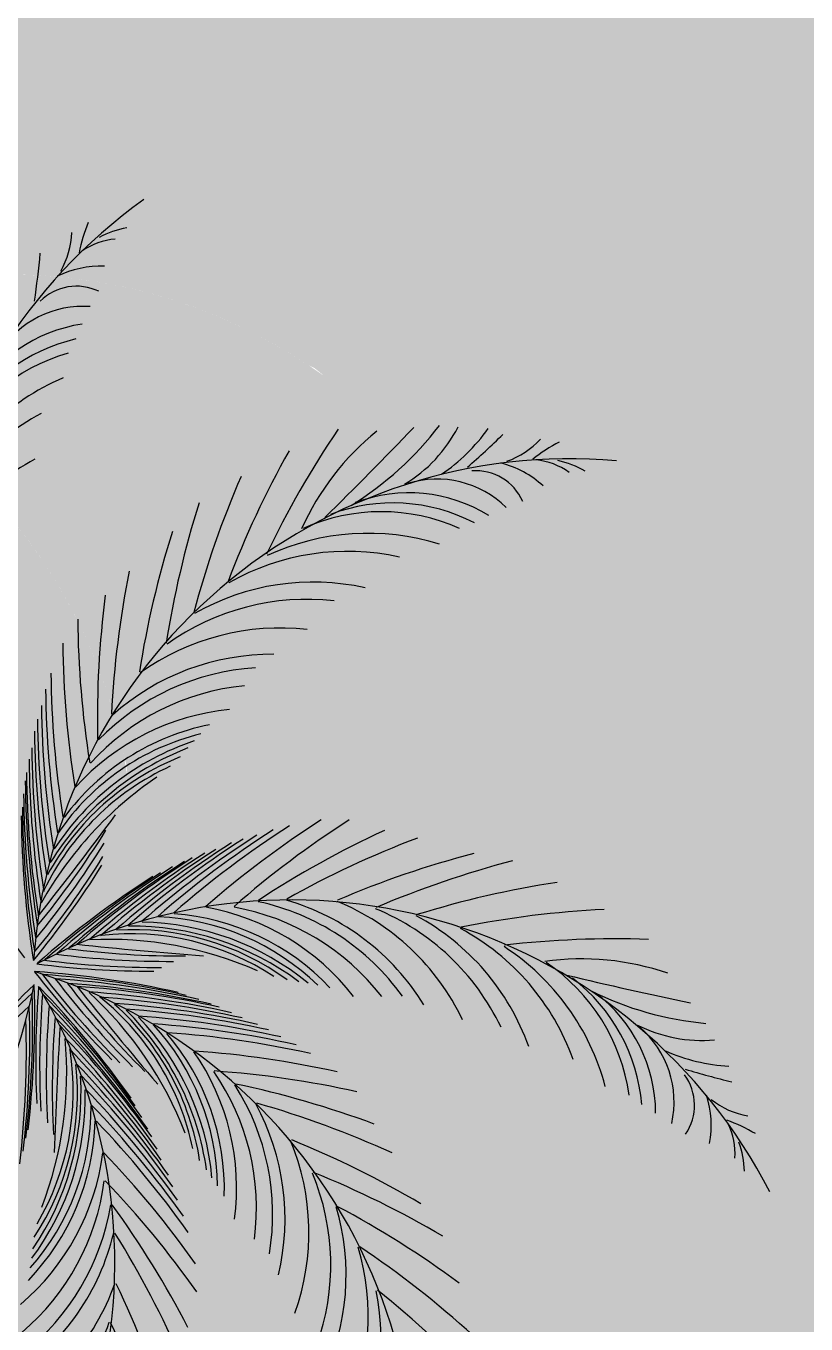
# Model space of a CAD drawing. Header units: millimetres. Extents: x -107 to 237943, y 136 to 168336.
# Drawn here: x 53434 to 55029, y 134963 to 137619 of the extents above; entities that cross this region are included whole.
import ezdxf

# ---------------------------------------------------------------- set-up
doc = ezdxf.new("R2010")
doc.units = ezdxf.units.MM
doc.layers.add('areas verdes', color=82, linetype='Continuous')

# ---------------------------------------------------------------- blocks, each defined once
blk = doc.blocks.new('árbol 1')
at = {"layer": 'areas verdes', "color": 84}
for centre, radius, start, end in [((575.5268593219516, 455.8717033141293), 733.5558791847619, 125.5387744166059, 216.5854849745325), ((288.1572570552526, 934.5693971510045), 231.8333156838846, 157.9306404528211, 168.6069362339505), ((150.0552721455169, 885.3232692009769), 131.2897245468887, 100.5096190174547, 118.1423999098862), ((-61.95510675726109, 1011.637186493259), 112.9510587259425, 330.146692569607, 358.198458193566), ((118.5697312367556, 905.2041300819255), 94.15948352013956, 95.02649637736857, 124.5868328407536), ((-1073.713636221975, 1077.69896292733), 1086.205231112508, 351.3515689020907, 354.8246556834399), ((90.67197431749082, 825.9300760240294), 136.0517933393112, 87.9682696281957, 115.9550711259025), ((57.32357412515557, 864.8807164994068), 69.8506081347341, 64.08809969114785, 134.9876466253145), ((66.43626274479902, 772.2555043422617), 134.9328394757561, 85.81967341508654, 147.565514418436), ((95.77271699844277, 679.453010043595), 205.8905362237631, 98.53552564024153, 151.2833348964519), ((111.1007957620022, 627.5830556652509), 241.3840868182753, 103.0518376385121, 151.0779264885199), ((118.5039295250026, 594.0750205670483), 259.8088862059338, 106.1635348461505, 154.6119065213031), ((167.745777395874, 509.1237152009271), 326.917984189486, 113.1574670265363, 155.325344208059), ((162.3547954385576, 472.199844640214), 326.9179841894729, 117.9243320877076, 160.0922092697088), ((195.1015808985976, 1018.582300982904), 450.1137618961667, 301.7322391457147, 322.5479204406236), ((1502.296362225286, 2.911340213846415), 1314.161316859649, 145.903131165905, 154.478528501947), ((694.9274072091503, 455.3155470886268), 362.5263431353181, 128.9517192062767, 155.8085390479212), ((-3314.958020193182, 4408.936983813997), 5304.017741269209, 314.3981996350984, 316.2631089158737), ((403.9910556649265, 831.6266074557789), 195.0700713083602, 301.1015751724265, 332.9092975547894), ((413.6301854991762, 887.0443487321027), 252.0782150722662, 304.0805311069014, 324.4499278147081), ((-120.8822307276132, 1508.871549299452), 1086.205231112511, 310.906349206913, 314.3794359879707), ((606.237233490072, 802.2480506231077), 112.9510587259306, 289.7014728720392, 317.753238497156), ((1492.880893255904, 66.26256413431838), 1314.161316859652, 150.6699962255643, 159.2453935634331), ((822.6865652616543, 516.4722714121453), 231.8333156838602, 117.4854207573593, 128.1617165381659), ((153.8600411166844, 409.8539069774561), 326.9179841894871, 117.9243320877076, 160.0922092697088), ((730.8413440262375, -34.25200243806466), 733.5558791847587, 85.09355472200272, 176.1402652778854), ((601.9184452847985, 561.9076582849957), 136.0517933393026, 47.52304993316882, 75.50985142983203), ((674.5760986482201, 604.1394662125967), 94.15948352013926, 54.5812766816456, 84.14161314439167), ((685.640305992536, 568.5842787162401), 131.2897245468864, 60.064399320563, 77.69718021407006), ((1487.557530160382, 152.6538527817465), 1314.161316859661, 156.5599268358544, 165.1353241719399), ((601.8075145914627, 613.1839285385795), 69.85060813473252, 23.64287999550406, 94.54242692890776), ((548.6546116781828, 536.782092299778), 134.9328394757649, 45.37445371931702, 107.1202947228768), ((1477.990156285785, 244.2033322541974), 1314.161316859662, 162.5107710623282, 171.0861683983819), ((488.7934995250253, 397.7077090428211), 241.3840868182825, 62.60661794272798, 110.6327067924376), ((510.7775356288475, 447.1257651005872), 205.8905362237788, 58.09030594346043, 110.8381151970466), ((472.6901174423692, 367.4046363229863), 259.80888620593, 65.71831514956123, 114.1666868246687), ((1441.523693212628, 205.1136121400632), 1314.161316859662, 162.5107710623282, 171.0861683983819), ((455.0547979440016, 270.810232988093), 326.9179841894858, 72.71224732997673, 114.8801245109279), ((426.9988379574788, 246.2074275841005), 326.9179841894822, 77.47911239167804, 119.6469895728969), ((1417.746832281671, 286.7364538847469), 1314.161316859665, 168.6190480365855, 177.1944453733515), ((380.0890023720858, 204.2712359470315), 326.9179841894822, 77.47911239167804, 119.6469895728969), ((1400.038737840339, 345.111550997477), 1314.161316859659, 172.6428142733395, 181.2182116101609), ((371.1381055781094, 180.7255448554642), 326.9179841894737, 83.42995661937381, 125.5978338000813), ((1373.22314897491, 491.6010992615484), 1314.161316859662, 180.4835573670661, 189.0589547037703), ((334.6716425515187, 141.6358247646131), 326.9179841894862, 83.42995661937381, 125.5978338000813), ((1352.897132434271, 459.1529715121724), 1314.161316859662, 180.4835573670661, 189.0589547037703), ((323.9333713793603, 105.8414617101662), 326.9179841894745, 89.5382335939938, 131.706110774649), ((321.6149432252569, 87.90928812371567), 326.917984189481, 93.56199982937339, 135.7298770097811), ((1336.733220624126, 418.0903214509599), 1314.161316859662, 180.4835573670661, 189.0589547037703), ((318.702093711443, 64.60954521456733), 326.9179841894919, 95.64751615457567, 137.81539333538), ((1329.491193722322, 396.3976674028672), 1314.16131685966, 180.4835573670661, 189.0589547037703), ((1323.807293539256, 373.8151527955197), 1314.161316859648, 180.4835573670661, 189.0589547037703), ((298.376077194087, 32.1614174884744), 326.9179841894748, 95.64751615457567, 137.81539333538), ((1318.346947933867, 355.2373916856013), 1314.16131685966, 180.4835573670661, 189.0589547037703), ((303.4790675522236, 16.17398127121851), 326.9179841894805, 101.4027429225928, 143.5706201048857), ((1314.223342565208, 338.9957991209812), 1314.161316859646, 180.4835573670661, 189.0589547037703), ((306.5777540806157, 2.047718713525683), 331.9370995639364, 103.8569967388795, 145.5460192313728), ((1310.542775587499, 316.3020401974209), 1314.16131685966, 180.4835573670661, 189.0589547037703), ((346.9164511322451, -50.87834053998813), 381.54013938841, 111.1382058003944, 148.4642279442037), ((332.9656311211584, -31.6203521550633), 364.7657504662606, 108.3862265364217, 146.9604179082123), ((1306.864606835268, 300.8391304188408), 1314.161316859662, 180.4835573670661, 189.0589547037703), ((331.6017655789328, -38.73037125309929), 357.1851771087153, 111.8220591376297, 151.4777722142095), ((1303.241328722186, 282.7619082075544), 1314.161316859662, 180.4835573670661, 189.0589547037703), ((334.2781029775215, -43.96087035862729), 356.6329565135755, 114.7068839457379, 154.2814511757631), ((1301.790500166215, 271.1926308474503), 1314.161316859662, 180.4835573670661, 189.0589547037703), ((451.3390177295951, -154.2055301819928), 506.7242903703095, 124.1471244941994, 150.6562600645566), ((1299.391601364448, 253.4491274054162), 1314.161316859648, 180.4835573670661, 189.0589547037703), ((1296.320821963571, 223.6913889893331), 1314.161316859662, 180.4835573670661, 189.0589547037703), ((1297.771612102486, 235.2608287953772), 1314.161316859662, 180.4835573670661, 189.0589547037703), ((-5286.090603178047, 4224.382507127244), 6723.835938846755, 321.9036305688071, 323.3806930813698), ((1055.510791264795, -908.5664354949258), 1314.161316859651, 122.5879041440785, 131.163301481873), ((1098.884721858747, -900.4353193785064), 1314.161316859651, 122.5879041440785, 131.163301481873), ((1137.17345857466, -900.4081387524493), 1314.161316859651, 122.5879041440785, 131.163301481873), ((-946.952025765233, 843.3273669579066), 1230.531891523769, 320.6356081257613, 328.0820622372725), ((992.4976091499848, -926.3957589850761), 1314.161316859652, 122.5879041440785, 131.163301481873), ((1011.136459525995, -921.1477281278931), 1314.161316859662, 122.5879041440785, 131.163301481873), ((1033.286475263856, -913.9606876983307), 1314.161316859652, 122.5879041440785, 131.163301481873), ((1027.336346930213, -1000.976883013267), 1314.161316859663, 114.7471610515504, 123.3225583863354), ((987.2990711958555, -1047.001275954302), 1314.16131685966, 110.7233948143828, 119.2987921519289), ((-949.3509212840872, 825.5838650292717), 1230.531891523769, 320.6356081257613, 328.0820622372725), ((940.3154012647865, -945.5799372154288), 1314.161316859651, 122.5879041440785, 131.163301481873), ((955.3685631503758, -940.4776829513721), 1314.16131685965, 122.5879041440785, 131.163301481873), ((976.5481125464139, -931.5345372757874), 1314.16131685967, 122.5879041440785, 131.163301481873), ((930.7943805254472, -1110.521728101652), 1314.161316859663, 104.6151178405534, 113.1905151766987), ((-952.4216971459391, 795.8261274513789), 1230.531891523769, 320.6356081257613, 328.0820622372725), ((-950.9709138289618, 807.3955649291165), 1230.531891523778, 320.6356081257613, 328.0820622372725), ((896.2005785334331, -964.4357179277577), 1314.161316859662, 122.5879041440785, 131.163301481873), ((912.5057006155548, -957.0377628537826), 1314.16131685965, 122.5879041440785, 131.163301481873), ((923.0768854397757, -952.1180941709317), 1314.16131685967, 122.5879041440785, 131.163301481873), ((983.2871353154478, -1120.637060816865), 1314.161316859662, 104.6151178405534, 113.1905151766987), ((869.3613408732635, -977.6496500694193), 1314.16131685965, 122.5879041440785, 131.163301481873), ((879.932641297899, -972.7298577534966), 1314.161316859662, 122.5879041440785, 131.163301481873), ((910.8219573640672, -1177.396553706843), 1314.161316859653, 98.6642736135411, 107.2396709501749), ((350.3309074922872, -635.7297111987136), 733.5558791847517, 27.19790149993012, 118.244612054636), ((236.3228639488516, -224.1573680643924), 326.9179841894786, 35.66634660808539, 77.8342237879916), ((252.7450367243437, -216.5909828604199), 326.917984189481, 31.64258037132283, 73.81045755332734), ((288.7727727548627, -206.6638046861626), 326.9179841894867, 25.53430339756968, 67.7021805786661), ((155.5994004377571, -257.051876721438), 331.9370995639409, 45.96134351731104, 87.65036600863567), ((165.9186586172727, -246.9194544698112), 326.9179841894801, 43.50708970039361, 85.67496688213213), ((176.7492707253841, -234.1000735745765), 326.9179841894837, 37.75186293223412, 79.91974011270793), ((215.0380079768074, -234.0728944386356), 326.9179841894812, 37.75186293223412, 79.91974011270793), ((341.2655275215802, -216.7791373780929), 326.9179841894882, 25.53430339756968, 67.7021805786661), ((365.9677177102712, -211.8476175921969), 326.9179841894893, 19.583459169956, 61.75133635185468), ((840.4706529009563, -1227.819641934242), 1314.161316859659, 92.77434300497052, 101.3497403406739), ((134.3563616875035, -299.9212982817553), 357.1851771087094, 53.92640591517921, 93.58211899224298), ((132.2052252379654, -319.3502804948948), 381.5401393884083, 53.24255257743458, 90.56857472216284), ((141.1039692716149, -297.2978933234699), 364.7657504662561, 50.49057331277792, 89.06476468511866), ((426.4219295599905, -229.2965472196229), 326.9179841894871, 19.583459169956, 61.75133635185468), ((759.9660857947019, 6724.408667396288), 6723.83593884677, 264.0079773458565, 265.4850398577154), ((100.1753773673845, -462.7192789674737), 506.7242903702993, 66.25147127196671, 92.76060684211309), ((131.3480718893406, -304.9681898890994), 356.6329565135743, 56.81123072452965, 96.38579795270171), ((791.8109724198875, -1269.464130768087), 1314.161316859646, 88.00747794234218, 96.5828752799591), ((185.7222925073875, 1244.501064160373), 1230.531891523771, 262.7399549034969, 270.1864090145854), ((202.0274095138011, 1251.899012249429), 1230.531891523773, 262.7399549034969, 270.1864090145854), ((462.1732107264397, -239.9867616812699), 326.9179841894739, 14.81659410752828, 56.98447128971385), ((-90.17333990024053, -1310.931307262275), 1314.161316859661, 77.41592676024506, 85.99132409545614), ((158.8830547540856, 1231.287132251542), 1230.531891523771, 262.7399549034969, 270.1864090145854), ((169.4543558306468, 1236.206922891084), 1230.531891523773, 262.7399549034969, 270.1864090145854), ((745.9476479229925, -345.1207115533762), 362.5263431353027, 71.05606598476885, 97.9128858252241), ((553.3690757018921, -203.5889769191854), 259.8088862059228, 7.822661927271367, 56.27103360117907), ((-720.1630243897962, 123.4332611798309), 733.555879184766, 257.8633297199202, 348.9100402769073), ((-213.5815055441635, -701.7743001678027), 733.555879184749, 342.0259241147222, 73.07263467153787), ((975.5882964603079, 750.2172132967971), 1230.531891523775, 217.5679775183511, 225.0144316292897), ((986.53010690058, 746.1881333976053), 1230.531891523763, 217.5679775183511, 225.0144316292897), ((-79.23152945996844, -1314.960387161467), 1314.161316859651, 77.41592676024506, 85.99132409545614), ((1003.881118040852, 740.497700848151), 1230.531891523763, 217.5679775183511, 225.0144316292897), ((-61.88051829641336, -1320.650819710921), 1314.16131685966, 77.41592676024506, 85.99132409545614), ((1020.622739255748, 734.1491024722345), 1230.531891523776, 217.5679775183511, 225.0144316292897), ((-45.13889705823385, -1326.999418086838), 1314.161316859649, 77.41592676024506, 85.99132409545614), ((1963.882520575396, 5152.782363841776), 5304.017741269201, 256.5025464119755, 258.3674556939716), ((587.5965953239647, -201.1248959214427), 241.3840868182869, 4.710964720565306, 52.73705356898622), ((-623.8512417866441, -396.6877140556462), 733.5558791847634, 299.8489104809517, 30.89562103821614), ((842.3493211291207, -923.1890436480753), 1230.531891523763, 133.4053831248542, 140.8518372363585), ((845.2446649450285, -911.8941908455454), 1230.531891523763, 133.4053831248542, 140.8518372363585), ((-1316.50528184665, -72.58461841708049), 1314.161316859651, 353.253332365548, 1.828729701603747), ((-1313.609938030742, -61.28976561455056), 1314.161316859653, 353.253332365548, 1.828729701603747), ((1232.312592923961, -119.090875911992), 1230.531891523768, 175.390963886857, 182.837417997998), ((-941.398883551039, -930.9772703084163), 1314.161316859658, 35.23891312759984, 43.81431046417967), ((1237.716066059045, -129.4233089066111), 1230.53189152377, 175.390963886857, 182.837417997998), ((-935.9954069933447, -941.3097046534531), 1314.161316859655, 35.23891312759984, 43.81431046417967), ((-34.19725292889052, -1331.02850406291), 1314.161316859665, 77.41592676024506, 85.99132409545614), ((5295.205262107163, 4196.460717941169), 6723.835938846769, 218.8359999607137, 220.313062474582), ((-17.40738764466369, -1338.64523158269), 1314.161316859665, 77.41592676024506, 85.99132409545614), ((-267.2329384932818, -402.388391409535), 506.7242903702984, 21.07949388707003, 47.58862945765829), ((-3.17654533838504, -1345.724330747966), 1314.161316859649, 77.41592676024506, 85.99132409545614), ((-133.375597545557, -313.2853311239742), 356.6329565135678, 11.63925333855036, 51.21382056812254), ((957.4416961188836, 377.6278990800492), 450.1137618961679, 243.8365859230621, 264.6522672176193), ((641.1414199409483, -193.4833078165539), 205.8905362237851, 0.1946527216394267, 52.94246197663514), ((838.4530953963695, -941.0288316649385), 1230.531891523783, 133.4053831248542, 140.8518372363585), ((-1320.401507346571, -90.42440531635657), 1314.161316859668, 353.253332365548, 1.828729701603747), ((1246.753759369574, -145.2902149395086), 1230.53189152377, 175.390963886857, 182.837417997998), ((-926.9577135431173, -957.1766100111417), 1314.161316859659, 35.23891312759984, 43.81431046417967), ((-127.6754253643157, -311.8609230252914), 357.1851771087082, 8.754428531148367, 48.41014160740571), ((18.09735306477523, -1354.440668736119), 1314.161316859663, 77.41592676024506, 85.99132409545614), ((32.98599926228053, -1362.129725211766), 1314.161316859663, 77.41592676024506, 85.99132409545614), ((-142.9714754788729, -324.0323474383913), 381.5401393884153, 8.07057519365635, 45.39659733616813), ((-1325.014464869775, -107.7249028473161), 1314.161316859653, 353.253332365548, 1.828729701603747), ((1254.897940311901, -161.2357102087699), 1230.53189152377, 175.390963886857, 182.837417997998), ((-918.81352917818, -973.1221066075377), 1314.161316859656, 35.23891312759984, 43.81431046417967), ((49.84807850731886, -1371.649120606948), 1314.161316859651, 77.41592676024506, 85.99132409545614), ((-121.0578996554541, -314.7970519480295), 364.7657504662582, 5.318595928949197, 43.89278730120567), ((6747.356813251361, -465.4609604491852), 6723.835938846764, 176.6589863299069, 178.1360488416909), ((-913.4101865213888, -983.4544315687381), 1314.161316859659, 35.23891312759984, 43.81431046417967), ((70.56065750247217, -1382.291759944987), 1314.16131685966, 77.41592676024506, 85.99132409545614), ((-82.29537618873292, -296.7049041516148), 331.9370995639291, 0.7893661310393014, 42.478388625559), ((-67.83431301420205, -296.8804250224493), 326.9179841894769, 358.3351123164001, 40.50298949657304), ((90.05412570139742, -1394.250977200922), 1314.161316859651, 77.41592676024506, 85.99132409545614), ((910.0919703853724, 101.3214629390277), 195.0700713083588, 243.2059219501057, 275.0136443323206), ((737.2179084358213, -177.919279712718), 134.9328394757595, 347.4788004983212, 49.22464149869509), ((-462.5962368544715, -138.7977714170702), 506.724290370305, 338.9024802536135, 5.411615824764856), ((-906.0816984955745, -1000.372098873835), 1314.161316859659, 35.23891312759984, 43.81431046417967), ((-900.288665793516, -1015.173154485878), 1314.161316859655, 35.23891312759984, 43.81431046417967), ((-303.5721637640672, -162.6407505697571), 356.6329565135783, 329.4622397061073, 9.036806936445421), ((-51.10709870760911, -295.5243556979112), 326.9179841894784, 352.5798855485655, 34.74776272853003), ((126.3987346220238, -1419.28061328223), 1314.161316859661, 77.41592676024506, 85.99132409545614), ((962.1581528702227, 122.608803330455), 252.0782150722769, 246.1848778836182, 266.5542745931723), ((-298.3915346308204, -165.4123872271739), 357.1851771087172, 326.5774148984559, 6.233127975717615), ((-890.3754863055947, -1035.916397649329), 1314.161316859658, 35.23891312759984, 43.81431046417967), ((-24.09498515599989, -322.6605622782372), 326.9179841894942, 352.5798855485655, 34.74776272853003), ((153.410848173633, -1446.416819909122), 1314.161316859651, 77.41592676024506, 85.99132409545614), ((830.1852875755576, -182.339384382125), 69.85060813473586, 325.7472267737339, 36.64677370612308), ((1204.823044072225, 905.8624905315228), 1086.205231112508, 253.0106959847531, 256.483782765425), ((-317.8992191428842, -164.1621888368391), 381.5401393884206, 325.8935615615282, 3.219583705333996), ((-884.504507049598, -1051.611142790411), 1314.161316859658, 35.23891312759984, 43.81431046417967), ((-2.057213765248889, -330.7660771752708), 326.9179841894742, 350.4943692218989, 32.66224640421949), ((4.65178195326007, -1439.416553032119), 1314.161316859656, 69.57518366581448, 78.15058100173603), ((-295.4588451056334, -172.0314367893152), 364.7657504662479, 323.141582295399, 1.71577366828658), ((-878.4000022901746, -1069.987312307116), 1314.161316859654, 35.23891312759984, 43.81431046417967), ((786.8090578721312, -209.6847854540683), 136.051793339306, 349.6273967110116, 17.61419820734673), ((992.6922575238568, -85.6111657093279), 112.9510587259375, 231.8058196510046, 259.8575852741251), ((-254.5854526205512, -184.6498800427653), 331.937099563937, 318.612352500589, 0.3013749924562096), ((-870.1961652940663, -1091.781205147039), 1314.161316859658, 35.23891312759984, 43.81431046417967), ((14.88638658946729, -337.0789492721669), 326.917984189489, 346.4706029875716, 28.63848016804918), ((-56.21544377473765, -1443.467405623291), 1314.161316859665, 65.55141742939233, 74.12681476689147), ((-243.9865866775217, -194.4894474917091), 326.9179841894787, 316.1580986841022, 358.3259758650362), ((-863.7797620712372, -1113.732239206787), 1314.161316859654, 35.23891312759984, 43.81431046417967), ((865.6516315781919, -420.8406182923354), 231.8333156838749, 59.58976753499835, 70.26606331635104), ((861.1976909584773, -248.7871104371734), 94.15948352014546, 356.6856234596468, 26.24595992194027), ((-141.1005413491803, -1448.173529816326), 1314.161316859662, 59.44314045625676, 68.0185377917742), ((-230.6799849827366, -204.7155417953618), 326.9179841894878, 310.4028719152911, 352.5707490956747), ((-853.6511970550346, -1156.683670611586), 1314.161316859654, 35.23891312759984, 43.81431046417967), ((47.32587972129113, -355.6322841192596), 326.91798418948, 340.3623260120703, 22.53020319342349), ((836.959755969554, -277.0556605639867), 131.2897245468756, 2.168746097607518, 19.80152699078896), ((77.15822245398886, -399.9926320030354), 326.9179841894858, 340.3623260120703, 22.53020319342349), ((-111.2681985931995, -1492.533877700102), 1314.161316859648, 59.44314045625676, 68.0185377917742), ((-228.8818945974635, -242.9620431954972), 326.9179841894689, 310.4028719152911, 352.5707490956747), ((-851.8531030376034, -1194.930172221269), 1314.161316859658, 35.23891312759984, 43.81431046417967), ((-217.9925054876658, -263.7655031620525), 326.9179841894814, 308.3173555900623, 350.4852327718811), ((-957.3944403889182, -1089.862147670705), 1314.161316859664, 27.39817003464349, 35.9735673705656), ((98.07036415612674, -414.0354389077984), 326.9179841894883, 334.4114817851008, 16.57935896667281), ((-202.610093271971, -1481.154060595203), 1314.161316859658, 53.49229622816502, 62.06769356516724), ((-209.6746517444553, -279.8201376558281), 326.9179841894751, 304.2935893551063, 346.4614665365038), ((-1005.221396671288, -1051.996454292443), 1314.161316859661, 23.37440379860081, 31.94980113470627), ((128.3142085786385, -469.2123064058833), 326.9179841894693, 334.4114817851008, 16.57935896667281), ((-287.9677984497102, -1466.806413394865), 1314.161316859652, 47.60236561789964, 56.17776295625966), ((-198.0917280406284, -315.3501655193977), 326.9179841894731, 298.1853123792293, 340.3531895615729), ((-1071.28733765395, -998.4902059645392), 1314.161316859658, 17.26612682392193, 25.84152415998087), ((145.9364147291926, -502.1044445210136), 326.9179841894703, 329.644616723242, 11.81249390359992), ((-351.8073176133039, -1461.654280473944), 1314.161316859661, 42.83550055738371, 51.4108978943678), ((-205.768326400459, -368.2545975302346), 326.9179841894916, 298.1853123792293, 340.3531895615729), ((-1078.963936037064, -1051.39463823149), 1314.161316859658, 17.26612682392193, 25.84152415998087)]:
    blk.add_arc(centre, radius, start, end, dxfattribs=at)

msp = doc.modelspace()

# ---------------------------------------------------------------- hatches: boundary and pattern name
at = {"layer": 'areas verdes'}
h = msp.add_hatch(dxfattribs=at)
h.set_pattern_fill('AR-SAND', color=82, scale=3)
h.set_pattern_definition([(37.50000000000001, (0, 0), (-4.800093887952137, 146.8239711988027), [0, -115.824, 0, -129.54, 0, -123.825]), (7.499999999999999, (0, 0), (134.8569849414008, 215.0475301705063), [0, -62.48400000000001, 0, -104.394, 0, -40.005]), (327.5, (-93.726, 0), (237.2977110724374, 0.4311554035637286), [0, -38.09999999999999, 0, -137.16, 0, -179.07]), (317.5, (-93.726, 0), (229.0669357416892, 66.87879697716488), [0, -19.05, 0, -89.916, 0, -102.87])])
h.paths.add_polyline_path([(58674.545917212, 139080.8244948749), (58665.50933735468, 139187.5480949956), (51116.23843082031, 138531.9874697322), (51553.29513386317, 133443.5924292758), (64577.54444853312, 134547.7477662522), (64508.96405020211, 135359.3365481881), (64409.3198818407, 135350.9080421401), (61818.57150480064, 135131.7668848228), (61718.92733645282, 135123.3383787721), (59132.98320786213, 134847.4000454893), (59033.33903951338, 134838.9715394496), (59024.91053346272, 134938.6157077975)])
h.paths.add_polyline_path([(55709.51538775893, 137163.6901107187), (55732.79907944939, 137133.2446484074), (55721.55136721375, 137095.4306792553), (55698.04881306128, 137127.1172388564)], flags=16)
h.paths.add_polyline_path([(55856.88816792849, 136494.8166642357), (55868.35471981136, 136531.3895320751), (55880.41234846254, 136515.6231285536), (55938.02029603573, 136680.5978326584), (55891.32720402229, 136887.34865071), (55754.9989726701, 136813.5287595598), (55728.45392179017, 136754.7020654528), (55736.03009638172, 136744.7955548764), (55724.78238414608, 136706.9815857242), (55701.27985280839, 136738.6681493482), (55712.74640469126, 136775.2410171877), (55728.45392179017, 136754.7020654528), (55754.9989726701, 136813.5287595598), (55695.08050800912, 136781.0837223486), (55867.96854720396, 136903.7045782946), (55917.52614870256, 137083.6307615532), (55943.07551192903, 137334.1194513584), (55940.89322619076, 137390.0399914834), (55906.00515578878, 137442.752973117), (55760.00138381738, 137457.9579233387), (55642.00150851061, 137410.8370842601), (55609.99808119524, 137325.9214242096), (55674.56747343092, 137174.7893523385), (55642.69873293008, 137048.3400191095), (55646.20512623453, 137043.7551033401), (55634.95741399891, 137005.941134188), (55611.45488266122, 137037.627697812), (55622.92143454409, 137074.2005656514), (55642.69873293008, 137048.3400191095), (55674.56747343092, 137174.7893523385), (55609.99808119524, 137325.9214242096), (55642.00150851061, 137410.8370842601), (55530.46738421002, 137366.2982107293), (55368.33425447431, 137199.3536787193), (55346.35370472616, 137118.4581148916), (55354.71326733995, 137107.5272496908), (55343.46555108146, 137069.7133033534), (55319.96302376663, 137101.3998441626), (55331.42957162664, 137137.9727348168), (55346.35370472616, 137118.4581148916), (55369.86871998938, 137205.0010103119), (55264.61227669747, 137179.300764952), (55277.11887185684, 137162.947298473), (55265.87115559833, 137125.1333521356), (55242.36860546872, 137156.819888922), (55248.15727982083, 137175.2829828201), (55217.40313817476, 137167.7738084511), (55249.9852424936, 137181.1133067279), (55253.83518016637, 137193.3927607843), (55260.06887202577, 137185.241663738), (55354.51608278673, 137223.9094671697), (55569.60646651268, 137434.6235069355), (55769.35455935345, 137521.0311605371), (55589.48800852525, 137612.1638746913), (55201.72328454791, 137522.2780659111), (55198.0320074483, 137509.8682796973), (55190.71936889598, 137519.7273030465), (55104.77207603434, 137499.8042892868), (55182.03446909071, 137531.4364322962), (55174.52945731868, 137541.5548164837), (55185.99602799347, 137578.1277111607), (55212.24493169526, 137543.8049551401), (55307.90391024679, 137582.9688791396), (55256.57169210128, 137682.9118930731), (55233.53953736729, 137655.2326253255), (55194.17208148666, 137657.8037556343), (55219.8494660053, 137687.7550500192), (55255.55293712403, 137684.8953928431), (55211.13687916385, 137771.3727526759), (55204.48956831714, 137749.025011155), (55180.98704100232, 137780.7115519642), (55190.59715056531, 137811.3632782303), (55188.38829739098, 137815.6638802997), (55190.82162787017, 137812.079255177), (55192.45358886232, 137817.2844426184), (55215.73728457563, 137786.8389574924), (55213.36630206535, 137778.8678988926), (55336.01985804499, 137598.1826110094), (55554.45001591322, 137636.697741242), (55507.63187531666, 137725.8134629682), (55424.01222617015, 138054.1260892728), (55419.52362017531, 138039.0357453917), (55396.0210700457, 138070.7222821781), (55409.13339030091, 138112.5442927746), (55411.95966577745, 138101.4475956008), (55430.7713364338, 138076.8496917291), (55425.48738073932, 138059.085444082), (55441.7293212076, 138010.6298835494), (55454.02077966846, 138044.3566323139), (55491.94316538861, 138055.2332105842), (55477.89099288248, 138018.3693453649), (55442.36201074311, 138008.7423427013), (55540.44451181617, 137716.1269020021), (55723.81244068008, 137605.1368862505), (55715.53701694183, 137769.9198566983), (55572.22157188658, 137987.0324650499), (55560.04132662395, 137946.0834288053), (55536.53879930913, 137977.7699696145), (55549.9982418146, 138020.6992143408), (55592.76390594982, 137955.9123040067), (55611.71833735842, 138027.7781838557), (55590.49890713134, 138056.3866267632), (55601.9654590142, 138092.9594946026), (55625.24917351944, 138062.5140363142), (55614.00143846902, 138024.7000631392), (55611.71833735842, 138027.7781838557), (55592.76390594982, 137955.9123040067), (55729.08874010304, 137749.389969204), (55755.34905927928, 137600.4602984824), (56002.2998278157, 137469.9696664012), (56076.32584865495, 137490.7921987571), (56160.67275641652, 137682.1671467156), (56159.49577880165, 137807.58319523), (56053.83232595485, 137939.7364097013), (55853.55390489983, 137942.4780900273), (55845.62461963759, 137915.8204247152), (55825.56793681064, 137942.8611995891), (55759.96260233776, 137943.7592936217), (55821.92264616514, 137946.8709323629), (55833.58864018277, 137984.0798561786), (55860.56084092823, 137948.811345834), (56040.40230114332, 137957.8429994661), (55953.99465156457, 138157.5910694921), (55828.37646567987, 138217.6092946702), (55818.65099837004, 138184.913030779), (55795.14847105521, 138216.5995715883), (55806.61502293808, 138253.1724394277), (55829.89871462854, 138222.7269771165), (55828.37646567987, 138217.6092946702), (55953.99465156457, 138157.5910694921), (56071.93891974253, 137953.166411698), (56194.23139191303, 137833.1479273863), (56187.67961094104, 138057.2841826449), (56187.00578476962, 138055.3545135987), (56233.69888080593, 137848.6036727323), (56356.73412863861, 137915.7909138906), (56437.68793476053, 138079.7142138277), (56412.0820550481, 138114.2365331338), (56423.54860693098, 138150.8094009732), (56453.47397847738, 138111.6793616444), (56356.73412863861, 137915.7909138906), (56435.47166756423, 137958.7880070749), (56429.94557279624, 137954.8686239084), (56633.48275446639, 137990.7577206143), (56621.73149080898, 138006.6009910189), (56633.19803866898, 138043.1738816731), (56656.48175719707, 138012.7284005699), (56645.2340181238, 137974.9144502096), (56633.48275446639, 137990.7577206143), (56429.94557279624, 137954.8686239084), (56257.0575336014, 137832.2477679625), (56219.06940182403, 137641.2773753951), (56132.14479652332, 137416.8395221641), (56148.56145909247, 137359.3867383196), (56207.99633525119, 137328.7049252687), (56365.02469698797, 137277.9944229184), (56483.02457229473, 137325.115261997), (56515.02799961011, 137410.0309220475), (56425.8288464061, 137618.8117757323), (56423.03517381094, 137609.4196750027), (56399.53264247325, 137641.1062386267), (56410.99919435612, 137677.6791064661), (56434.28290886135, 137647.2336481778), (56425.8288464061, 137618.8117757323), (56515.02799961011, 137410.0309220475), (56483.02457229473, 137325.115261997), (56594.55869659533, 137369.6541355278), (56743.94420445248, 137523.9615550979), (56768.42328051485, 137599.5825832655), (56746.72584222509, 137699.9152106993), (56742.32066969985, 137704.3216103099), (56741.04861260003, 137700.04505338), (56725.10047858889, 137721.5465982009), (56716.91871216971, 137729.7306436967), (56730.74288345262, 137773.8231175403), (56733.08900488928, 137762.9742548831), (56752.29632885854, 137737.8589997174), (56744.31962801277, 137711.0419525232), (56768.42328051485, 137599.5825832655), (56796.19197448564, 137685.3659348753), (56748.42764694925, 137492.1640118609), (56845.87888850048, 137538.6962281401), (56858.42043137211, 137578.6978079203), (56877.4745328, 137553.7829046219), (56907.62294263059, 137568.178537806), (56882.79967843783, 137551.9355210225), (56870.45641082694, 137510.4383764568), (56853.76763502016, 137532.9385041584), (56714.87762465312, 137442.0563078472), (56555.41961429269, 137301.3288393216), (56353.05718646157, 137216.2457868884), (56535.53807228011, 137123.7884715658), (56959.34567532426, 137211.2114621884), (56820.04387952799, 137154.1796495329), (56897.99119796558, 137003.7203257098), (56906.81269094726, 136992.1854458235), (56905.77475079376, 136988.6959718392), (56921.50790220016, 136958.3267510672), (56903.85322295187, 136982.2359448409), (56895.56497468877, 136954.3714994861), (56872.06244737395, 136986.0580402953), (56880.69645252737, 137013.596452923), (56789.00622276036, 137137.7697352477), (56570.57606489214, 137099.2546050152), (56627.290938719, 137038.8732680977), (56685.49038476821, 136765.9879475076), (56697.33361400333, 136750.5019071854), (56692.35959059145, 136733.7796438119), (56708.70652135547, 136657.1322228307), (56692.78428320501, 136703.6570168949), (56662.58334761522, 136744.3744976344), (56670.36040220929, 136769.1796171467), (56635.54336043128, 136870.9150442482), (56628.06708371919, 136845.7803840294), (56604.56455640436, 136877.4669248387), (56618.30386708676, 136921.2888591633), (56584.58156898918, 137019.825444255), (56401.21364012529, 137130.8154600066), (56403.00014004674, 137076.0945428715), (56409.89212008664, 137067.0826712864), (56403.94689283007, 137047.0952801328), (56408.19215578151, 136917.0618670917), (56536.29661405147, 136761.5254366758), (56541.47615233826, 136778.0457259307), (56564.75987086636, 136747.6002448275), (56553.51213179308, 136709.7862944672), (56524.16754982941, 136749.3492011056), (56529.54199839271, 136769.726469041), (56408.19215578151, 136917.0618670917), (56385.21437499372, 137047.3753375286), (56375.14187651331, 137060.9552657582), (56380.05610485771, 137076.6293411717), (56369.67702554894, 137135.4920249599), (56129.59120102427, 137285.1084906604), (56037.31660586938, 137293.1516742841), (55964.35332438884, 137053.7851995415), (55965.50430175175, 136931.1400843884), (56071.1937548505, 136796.2159365558), (56328.16327934359, 136790.3399214551), (56084.62377966204, 136778.109346791), (56145.14942563129, 136638.1925566876), (56148.41031492891, 136648.5932587275), (56171.69401064222, 136618.1477736014), (56164.41149815969, 136593.6645336364), (56171.03142924078, 136578.361276765), (56372.10060450197, 136482.293838758), (56353.82085698526, 136506.9389450402), (56365.28740886813, 136543.5118128796), (56388.57110055859, 136513.0663505684), (56377.32338832296, 136475.2523814162), (56372.10060450197, 136482.293838758), (56161.24970169774, 136583.0348201021), (56160.44629438373, 136580.333827264), (56136.9437670689, 136612.0203680733), (56142.10808521693, 136628.4921122492), (56053.08716106285, 136782.785934559), (55929.29109538451, 136904.2800535572), (55938.02029603573, 136680.5978326584), (55912.23646755398, 136606.7594187996), (55952.49565954006, 136521.4174995908), (56096.5924480564, 136464.3437191461), (56107.14267061984, 136497.9939305985), (56130.4263623103, 136467.5484682872), (56119.17865007467, 136429.7344991351), (56092.22536923622, 136466.0734294355), (55952.49565954006, 136521.4174995908), (55912.23646755398, 136606.7594187996), (55880.41234846254, 136515.6231285536), (55891.63841150182, 136500.9440697638), (55880.39069926619, 136463.1301006117)], flags=16)
h.paths.add_polyline_path([(55570.43107934727, 136470.1431668623), (55531.06362346664, 136472.714297171), (55556.74100798528, 136502.6655915559), (55594.94693862191, 136499.6055007499)], flags=16)
h.paths.add_polyline_path([(55687.66222903157, 136509.1338938103), (55671.48872575084, 136543.882624229), (55690.62316919729, 136578.3830643359), (55706.74285944825, 136542.3752360584)], flags=16)
h.paths.add_polyline_path([(55599.38202305244, 136584.3922909584), (55565.10710331779, 136603.9278270596), (55601.30049354442, 136619.6264453093), (55634.31702871017, 136600.1594040035)], flags=16)
h.paths.add_polyline_path([(55706.50185680378, 136609.5288759631), (55719.625912357, 136645.5402025135), (55757.54829807714, 136656.4167807838), (55743.49612557101, 136619.5529155645)], flags=16)
h.paths.add_polyline_path([(55497.0770564955, 136641.2376668261), (55508.54363119315, 136677.8105386883), (55531.82732288361, 136647.3650763771), (55520.57961064797, 136609.5511072249)], flags=16)
h.paths.add_polyline_path([(55424.30405156473, 136650.5215484584), (55388.56242808745, 136667.2231789853), (55381.26138570721, 136704.8496599756), (55416.22038402277, 136689.1358154157)], flags=16)
h.paths.add_polyline_path([(56238.02510465681, 136590.4687121671), (56263.70248917545, 136620.420006552), (56301.90841981208, 136617.3599157459), (56277.39256053744, 136587.8975818583)], flags=16)
h.paths.add_polyline_path([(55314.26878657851, 136709.5038083087), (55282.5065517917, 136730.956494222), (55318.34167202958, 136744.5543113857), (55351.35573371807, 136722.9561859021)], flags=16)
h.paths.add_polyline_path([(56394.62371022174, 136626.8883088063), (56378.45020694101, 136661.637039225), (56397.58465038746, 136696.1374793319), (56413.70434063842, 136660.1296510544)], flags=16)
h.paths.add_polyline_path([(55377.17804283369, 136777.5253967981), (55363.99911176082, 136813.5166769901), (55385.98082601707, 136846.276584376), (55398.99972679104, 136809.0352587593)], flags=16)
h.paths.add_polyline_path([(56306.34350424261, 136702.1467059544), (56272.06858450796, 136721.6822420556), (56308.26197473459, 136737.3808603053), (56341.27850990034, 136717.9138189995)], flags=16)
h.paths.add_polyline_path([(55279.7610784214, 136824.1196721736), (55252.1639491184, 136850.7176970686), (55257.59754803321, 136889.7930511477), (55285.59767930089, 136862.0009522698)], flags=16)
h.paths.add_polyline_path([(56413.46333799396, 136727.2832909591), (56426.58739354717, 136763.2946175095), (56464.50977926731, 136774.1711957798), (56450.45760676119, 136737.3073305605)], flags=16)
h.paths.add_polyline_path([(56066.98570819152, 136936.1353457685), (56092.66309271016, 136966.0866401534), (56130.86902334679, 136963.0265493474), (56106.35316407215, 136933.5642154598)], flags=16)
h.paths.add_polyline_path([(55452.74045847507, 136994.2860576013), (55429.23790834545, 137025.9725943877), (55440.7044830431, 137062.54546625), (55463.98817473357, 137032.1000039388)], flags=16)
h.paths.add_polyline_path([(55256.87159786662, 136980.2237582861), (55233.36907055179, 137011.9102990953), (55244.83561841178, 137048.4831897495), (55268.11933693989, 137018.0377086464)], flags=16)
h.paths.add_polyline_path([(56223.58431375645, 136972.5549424078), (56207.41081047572, 137007.3036728265), (56226.54525392217, 137041.8041129334), (56242.66494417313, 137005.7962846559)], flags=16)
h.paths.add_polyline_path([(56743.53992979868, 136723.4176114824), (56769.21731431732, 136753.3689058673), (56807.42324495395, 136750.3088150613), (56782.90738567931, 136720.8464811737)], flags=16)
h.paths.add_polyline_path([(56135.30410777732, 137047.8133395559), (56101.02918804267, 137067.348875657), (56137.2225782693, 137083.0474939067), (56170.23911343505, 137063.580452601)], flags=16)
h.paths.add_polyline_path([(55643.95694891584, 137150.8507240146), (55620.45442160102, 137182.5372648239), (55631.92096946102, 137219.1101554781), (55655.20466517434, 137188.664670352)], flags=16)
h.paths.add_polyline_path([(55422.02541703479, 137132.1928725647), (55398.52288569711, 137163.8794361887), (55409.98943757996, 137200.4523040281), (55433.27312927043, 137170.0068417169)], flags=16)
h.paths.add_polyline_path([(56242.42394152866, 137072.9499245606), (56255.54799708188, 137108.961251111), (56293.47038280202, 137119.8378293813), (56279.41821029589, 137082.973964162)], flags=16)
edge = h.paths.add_edge_path(flags=16)
edge.add_arc((53243.51595806261, 136431.7090986813), 535.7777656629837, 73.91804943546799, 76.91956298945752, ccw=False)
edge.add_arc((53076.45405168556, 136513.4715319164), 535.7777656629789, 53.92640591495227, 93.58211899221182)
edge.add_arc((53204.1064335821, 136538.0957806147), 534.9494347703405, 107.5297480822863, 110.9947860812944)
edge.add_arc((53071.94161698826, 136505.9011945053), 534.9494347703617, 56.81123072452601, 96.385797952637, ccw=False)
edge = h.paths.add_edge_path(flags=16)
edge.add_arc((53530.3687974605, 137003.319286382), 535.7777656630401, 131.8137013267925, 134.8152142199402, ccw=False)
edge.add_arc((53372.32215752268, 136905.2579224593), 535.7777656630725, 111.8220591376298, 151.4777722148305)
edge.add_arc((53419.3059196951, 137026.4768269152), 534.949434770347, 165.4254064791177, 168.8904438811398)
edge.add_arc((53376.33666362057, 136897.412173801), 534.9494347703693, 114.7068839457583, 154.2814511757638, ccw=False)
edge = h.paths.add_edge_path(flags=16)
edge.add_arc((53971.18152519363, 136911.9754756819), 1100.333818777134, 114.1320528395915, 176.7021640268224, ccw=False)
edge.add_arc((53167.57188050151, 138491.2269308132), 675.1706428445138, 301.5968214928523, 302.7114954026593)
edge.add_arc((53641.08581259799, 137634.0421269899), 308.8358043358102, 106.06995574183199, 110.59687735486659, ccw=False)
edge.add_arc((53971.18152519364, 136911.9754756819), 1100.333818777135, 112.1906535040249, 176.7021640268254)
edge.add_arc((53400.4158703927, 136009.7589125409), 1100.333818777172, 56.23639758787698, 118.66081764097169, ccw=False)
edge.add_arc((54311.08205333177, 137529.7953279592), 675.1706428440325, 243.7011717703969, 244.8158446586053)
edge.add_arc((53836.6316390657, 136673.1285176142), 308.8358043356122, 48.17430122643401, 52.70121859144359, ccw=False)
edge.add_arc((53400.41587039271, 136009.7589125409), 1100.33381877713, 54.29500007080265, 118.6608176409738)
h.paths.add_polyline_path([(55718.66480978834, 137218.4541733301), (55679.29735390771, 137221.0253036388), (55704.97473842635, 137250.9765980237), (55743.18066906298, 137247.9165072177)], flags=16)
h.paths.add_polyline_path([(56777.58340964983, 136854.6311413709), (56813.77679987646, 136870.3297596207), (56846.79333504221, 136850.8627183149), (56811.85832938449, 136835.0956052698)], flags=16)
h.paths.add_polyline_path([(56900.13853536361, 136759.8372081217), (56883.96503208288, 136794.5859385404), (56903.09947552934, 136829.0863786473), (56919.21916578029, 136793.0785503698)], flags=16)
h.paths.add_polyline_path([(55835.89595947265, 137257.4449002781), (55819.72245619191, 137292.1936306968), (55838.85689963837, 137326.6940708037), (55854.97658988932, 137290.6862425262)], flags=16)
h.paths.add_polyline_path([(55216.90651405137, 137194.5318910961), (55177.53905817074, 137197.1030214048), (55203.21644268938, 137227.0543157897), (55241.42237332601, 137223.9942249837)], flags=16)
h.paths.add_polyline_path([(55334.13766373567, 137233.5226180441), (55317.96416045494, 137268.2713484628), (55337.0986039014, 137302.7717885697), (55353.21829415235, 137266.7639602922)], flags=16)
h.paths.add_polyline_path([(56918.97816313583, 136860.2321902745), (56932.10221868904, 136896.2435168249), (56970.02460440918, 136907.1200950952), (56955.97243190306, 136870.2562298759)], flags=16)
h.paths.add_polyline_path([(55747.61575349352, 137332.7032974262), (55713.34083375886, 137352.2388335273), (55749.53422398549, 137367.937451777), (55782.55075915124, 137348.4704104713)], flags=16)
h.paths.add_polyline_path([(55854.73558724486, 137357.8398824309), (55867.85964279807, 137393.8512089813), (55905.78202851822, 137404.7277872516), (55891.72985601209, 137367.8639220323)], flags=16)
h.paths.add_polyline_path([(55251.96534020152, 137330.4126040216), (55265.08939575473, 137366.423930572), (55303.01178147487, 137377.3005088423), (55288.95960896875, 137340.436643623)], flags=16)
h.paths.add_polyline_path([(55137.83089827794, 137319.2968447489), (55103.55597854329, 137338.8323808501), (55139.74936876992, 137354.5309990998), (55172.76590393567, 137335.063957794)], flags=16)
h.paths.add_polyline_path([(55441.43253235718, 137412.6503402898), (55425.25902907645, 137447.3990707084), (55444.3934725229, 137481.8995108153), (55460.51316277386, 137445.8916825378)], flags=16)
h.paths.add_polyline_path([(55216.17482319428, 137384.1754428984), (55176.80736731365, 137386.7465732072), (55202.48475183229, 137416.6978675921), (55240.69068246891, 137413.6377767861)], flags=16)
edge = h.paths.add_edge_path(flags=16)
edge.add_arc((52743.19381037677, 136319.436491305), 535.7777656634047, 28.74606914730242, 31.747582236093308, ccw=False)
edge.add_arc((52683.40637110781, 136495.562094801), 535.7777656630597, 8.754428531189172, 48.41014160740504)
edge.add_arc((52790.86307285831, 136422.3873253828), 534.949434770452, 62.3577729378767, 65.82281045923828)
edge.add_arc((52674.85611283593, 136493.425482653), 534.9494347703672, 11.639253338551612, 51.21382056755749, ccw=False)
edge = h.paths.add_edge_path(flags=16)
edge.add_arc((52361.0486344188, 137397.7982978894), 535.7777656629593, 269.20483913999874, 272.20635170396633, ccw=False)
edge.add_arc((52543.75631214032, 137362.9747452582), 535.7777656630669, 249.2131958339254, 288.8689089108799)
edge.add_arc((52427.11262588146, 137305.5660663068), 534.9494347704615, 302.8165470141417, 306.2815841700249)
edge.add_arc((52546.11315526674, 137371.4669366385), 534.9494347703555, 252.09802064146612, 291.6725878713305, ccw=False)
edge = h.paths.add_edge_path(flags=16)
edge.add_arc((52353.3842936997, 136544.5701414631), 535.7777656627312, 346.56905175102725, 349.57056486310853, ccw=False)
edge.add_arc((52427.33220720809, 136715.2348984982), 535.7777656630217, 326.5774148990731, 366.2331279757491)
edge.add_arc((52457.83432056503, 136588.858066091), 534.9494347707524, 20.18075642749554, 23.64579385923743)
edge.add_arc((52419.56126350813, 136719.3923534844), 534.949434770412, -30.537760293752513, 9.036806936487324, ccw=False)
edge = h.paths.add_edge_path(flags=16)
edge.add_arc((50904.50460210819, 136871.4188309172), 1971.24197528946, 358.47027120207, 361.8983617171781)
edge.add_arc((54077.86845687054, 135536.9799914058), 1845.797837285506, 130.682066621989, 137.5903035547298)
edge.add_arc((51198.88197867791, 138041.6223373516), 1971.241975289614, 320.2765791343328, 326.4427367281007)
edge.add_arc((52098.45266996088, 137763.452380164), 1100.333818777141, 251.5231895426682, 312.4828461928902, ccw=False)
edge.add_arc((51620.76606256596, 136057.099801071), 675.1706428441049, 78.98795834832161, 80.10263231788815)
edge.add_arc((51852.56881800899, 137008.5453922762), 308.8358043358558, 243.4610919877643, 247.9880133931116, ccw=False)
edge.add_arc((52098.45266996093, 137763.452380164), 1100.333818777132, 249.5817902303124, 313.5774190159597)
edge.add_arc((51176.91034255434, 137997.4679518926), 1971.241975289467, 321.9136297211643, 328.4599620363515, ccw=False)
edge.add_arc((54142.78650657175, 135595.5121930707), 1845.797837285595, 133.2155070607892, 140.0185639662265, ccw=False)
edge.add_arc((51939.14264647431, 136368.3219082555), 1100.333818777149, -31.112589685388286, 31.344651322473624, ccw=False)
edge.add_arc((53499.67274047434, 135528.9355490142), 675.1706428450815, 156.352174580513, 157.4668502691635)
edge.add_arc((52621.97830188928, 135963.255371388), 308.8358043356744, 320.82530825500663, 325.35223473121073, ccw=False)
edge.add_arc((51939.14264647428, 136368.3219082555), 1100.333818777191, 326.9460085397848, 390.0290425570506)
edge.add_arc((54703.28728860679, 136564.8340820048), 1845.797837285975, 168.9385562133654, 172.0916528109711)
edge = h.paths.add_edge_path(flags=16)
edge.add_arc((52220.48638920762, 137002.4067434405), 535.7777656632123, 304.5834684163013, 307.5849820300475, ccw=False)
edge.add_arc((52389.61792008162, 137079.7971152951), 535.777765663062, 284.5918341373834, 324.2475472138773)
edge.add_arc((52327.75159737492, 136965.455411596), 534.9494347707803, 338.1951691972286, 341.6602069778323)
edge.add_arc((52386.62278228115, 137088.0857310625), 534.9494347703309, 287.47665894485016, 327.0512261741758, ccw=False)
edge = h.paths.add_edge_path(flags=16)
edge.add_arc((53332.55013950032, 136068.9795331349), 308.8358043361168, 3.002325079949685, 7.529246093475024, ccw=False)
edge.add_arc((52554.54725083801, 135910.6920290873), 1100.333818777142, 9.123023079249021, 73.05133867532244)
edge.add_arc((54407.22327421547, 137992.9011009391), 1845.797837286056, 213.9068088915487, 217.6023691479683)
edge.add_arc((51462.82118382683, 135566.8875738764), 1971.241975290159, 41.2507069885704, 43.88394225918649)
edge.add_arc((54711.37492067584, 136676.1500962777), 1845.797837286414, 171.9900716315513, 175.5764339495839)
edge.add_arc((50900.16158638402, 136854.4765517133), 1971.241975289758, 358.9546853636253, 361.8213741470256)
edge.add_arc((51794.6749725696, 137148.5033711088), 1100.333818777136, 286.9018276569143, 347.8614827965147, ccw=False)
edge.add_arc((52393.13548200195, 135480.6698552814), 675.1706428454439, 114.3665968185931, 115.4812700121705)
edge.add_arc((52031.26907092212, 136390.6335546187), 308.835804335553, 278.83973329107744, 283.3666531315366, ccw=False)
edge.add_arc((51794.67497256959, 137148.5033711087), 1100.333818777142, 284.9604292477412, 347.8614827965162)
edge.add_arc((50909.17804496708, 136718.7024146791), 1971.241975289183, 2.898749366997322, 5.777239685259417, ccw=False)
edge.add_arc((54723.38839854009, 136784.7171654709), 1845.797837285523, 175.3811881989727, 178.9546853636216, ccw=False)
edge.add_arc((51581.85207817887, 135453.0526555213), 1971.241975289399, 46.02501169841372, 48.67253521589441, ccw=False)
edge.add_arc((54338.30195384505, 138088.6792992842), 1845.797837285894, 217.5702433980736, 221.2507069885814, ccw=False)
edge.add_arc((52554.54725083802, 135910.6920290873), 1100.333818777144, 11.064422221503378, 73.05133867532282, ccw=False)
edge.add_arc((54274.59914877094, 136336.4209190261), 675.1706428430431, 198.5291909520265, 199.6438648205818)
h.paths.add_polyline_path([(56678.92549920046, 137236.2197879583), (56704.6028837191, 137266.1710823431), (56742.80881435573, 137263.1109915371), (56718.29295508109, 137233.6486576495)], flags=16)
h.paths.add_polyline_path([(55353.15232637805, 137487.9087374378), (55318.8774066434, 137507.4442735389), (55355.07079687003, 137523.1428917887), (55388.08733203578, 137503.6758504829)], flags=16)
h.paths.add_polyline_path([(55460.2721601294, 137513.0453224425), (55473.39621568261, 137549.0566489929), (55511.31860140275, 137559.9332272632), (55497.26642889663, 137523.0693620439)], flags=16)
h.paths.add_polyline_path([(55907.34958741219, 137574.2889691423), (55933.02697193083, 137604.2402635272), (55971.23290256746, 137601.1801727212), (55946.71704329283, 137571.7178388335)], flags=16)
h.paths.add_polyline_path([(56414.03563487115, 137464.5101079908), (56390.53310755631, 137496.1966488), (56401.99965943919, 137532.7695166395), (56425.28335112963, 137502.3240543282)], flags=16)
h.paths.add_polyline_path([(56835.5241047654, 137272.6393845975), (56819.35060148466, 137307.3881150162), (56838.48504493112, 137341.8885551231), (56854.60473518207, 137305.8807268456)], flags=16)
h.paths.add_polyline_path([(56747.24389878627, 137347.8977817456), (56712.96897905161, 137367.4333178468), (56749.16236927825, 137383.1319360965), (56782.17890444399, 137363.6648947907)], flags=16)
h.paths.add_polyline_path([(56986.05027430924, 137203.2259279219), (56962.54774699442, 137234.9124687312), (56974.01429887727, 137271.4853365706), (56997.29799056772, 137241.0398742593)], flags=16)
h.paths.add_polyline_path([(56063.94819297713, 137610.7085657816), (56047.77468969639, 137645.4572962002), (56066.90913314285, 137679.9577363072), (56083.0288233938, 137643.9499080297)], flags=16)
h.paths.add_polyline_path([(56609.90447668768, 137478.5723804684), (56586.40194534998, 137510.2589440924), (56597.86849723285, 137546.8318119319), (56621.1521889233, 137516.3863496206)], flags=16)
h.paths.add_polyline_path([(56854.36373253761, 137373.0343667503), (56867.48778809082, 137409.0456933007), (56905.41017381097, 137419.922271571), (56891.35800130484, 137383.0584063517)], flags=16)
h.paths.add_polyline_path([(56500.62958808599, 137553.9996530581), (56477.12706077116, 137585.6861938674), (56488.59361265402, 137622.2590617068), (56511.87730434448, 137591.8135993955)], flags=16)
h.paths.add_polyline_path([(55975.667986998, 137685.9669629296), (55941.39306726334, 137705.5024990308), (55977.58645748998, 137721.2011172805), (56010.60299265572, 137701.7340759747)], flags=16)
h.paths.add_polyline_path([(55846.60017830005, 137712.2263441769), (55807.23272241942, 137714.7974744857), (55832.91010693806, 137744.7487688706), (55871.11603757469, 137741.6886780646)], flags=16)
h.paths.add_polyline_path([(55350.7706870516, 137694.2233522736), (55334.59718377086, 137728.9720826922), (55353.73162721732, 137763.4725227992), (55369.85131746827, 137727.4646945217)], flags=16)
h.paths.add_polyline_path([(56082.78782074934, 137711.1035479344), (56095.91187630255, 137747.1148744847), (56133.8342620227, 137757.9914527551), (56119.78208951657, 137721.1275875358)], flags=16)
h.paths.add_polyline_path([(55963.83132798436, 137751.217071125), (55947.65782470362, 137785.9658015436), (55966.79226815008, 137820.4662416506), (55982.91195840103, 137784.4584133731)], flags=16)
h.paths.add_polyline_path([(56579.18945403932, 137616.4792222694), (56555.68692672448, 137648.1657630786), (56567.1534745845, 137684.7386537328), (56590.43717029781, 137654.2931686068)], flags=16)
h.paths.add_polyline_path([(55262.49048107247, 137769.4817494216), (55228.21556133781, 137789.0172855228), (55264.40895156444, 137804.7159037725), (55297.42548673019, 137785.2488624667)], flags=16)
h.paths.add_polyline_path([(55369.61031482381, 137794.6183344264), (55382.73437037702, 137830.6296609767), (55420.65675609717, 137841.5062392471), (55406.60458359104, 137804.6423740278)], flags=16)
h.paths.add_polyline_path([(55875.55112200523, 137826.475468273), (55841.27620227057, 137846.0110043742), (55877.4695924972, 137861.7096226239), (55910.48612766295, 137842.2425813181)], flags=16)
h.paths.add_polyline_path([(55982.67095575657, 137851.6120532778), (55995.79501130978, 137887.6233798281), (56033.71739702993, 137898.4999580985), (56019.6652245238, 137861.6360928792)], flags=16)
h.paths.add_polyline_path([(55672.02025249467, 137891.6076399577), (55648.51770236506, 137923.2941767441), (55659.98427303985, 137959.8670714212), (55683.26796875317, 137929.4215862952)], flags=16)
h.paths.add_polyline_path([(55304.82594665873, 137868.9595966627), (55265.4584907781, 137871.5307269715), (55291.13587529674, 137901.4820213564), (55329.34180593337, 137898.4219305503)], flags=16)
h.paths.add_polyline_path([(55422.05709634304, 137907.9503236107), (55405.8835930623, 137942.6990540294), (55425.01803650876, 137977.1994941363), (55441.13772675971, 137941.1916658588)], flags=16)
h.paths.add_polyline_path([(55333.77689036391, 137983.2087207588), (55299.50197062925, 138002.74425686), (55335.69536085588, 138018.4428751097), (55368.71189602163, 137998.9758338039)], flags=16)
h.paths.add_polyline_path([(56804.44640686933, 137778.4499677335), (56836.9286345205, 137798.7960081566), (56873.53027662, 137784.0743544044), (56839.79195949837, 137763.6260276061)], flags=16)
h.paths.add_polyline_path([(56920.92188887365, 137736.6977646803), (56906.40046207796, 137772.1686746682), (56943.75821641015, 137763.5981049476), (56959.24040040563, 137727.3116161079)], flags=16)
h.paths.add_polyline_path([(56783.52696325141, 137869.2755821205), (56751.25935714215, 137889.9603124803), (56748.94300213864, 137929.3435804133), (56781.83943812616, 137907.5666979374)], flags=16)
h.paths.add_polyline_path([(56888.17729524695, 137842.6410281294), (56868.2114936334, 137875.3583513697), (56883.35904746599, 137911.7857985279), (56903.41247815936, 137877.8112782448)], flags=16)
h.paths.add_polyline_path([(56085.8625609545, 138104.3651411656), (56062.36002961681, 138136.0517047896), (56073.82658149966, 138172.624572629), (56097.11027319012, 138142.1791103178)], flags=16)
h.paths.add_polyline_path([(56226.62271431844, 138090.8896615691), (56252.30009883708, 138120.840955954), (56290.50602947371, 138117.780865148), (56265.99017019907, 138088.3185312603)], flags=16)
h.paths.add_polyline_path([(56008.26816547137, 138159.7851899478), (55984.76561534176, 138191.4717267342), (55996.23219003941, 138228.0445985965), (56019.51588172986, 138197.5991362852)], flags=16)
h.paths.add_polyline_path([(56383.22131988338, 138127.3092582084), (56367.04781660264, 138162.057988627), (56386.1822600491, 138196.558428734), (56402.30195030005, 138160.5506004565)], flags=16)
h.paths.add_polyline_path([(56294.94111390425, 138202.5676553564), (56260.66619416959, 138222.1031914576), (56296.85958439622, 138237.8018097073), (56329.87611956197, 138218.3347684015)], flags=16)
h.paths.add_polyline_path([(56280.3298850472, 138244.565120786), (56256.82735370951, 138276.25168441), (56268.29390559236, 138312.8245522495), (56291.57759728282, 138282.3790899382)], flags=16)
h.paths.add_polyline_path([(56402.06094765559, 138227.7042403612), (56415.1850032088, 138263.7155669115), (56453.10738892895, 138274.5921451819), (56439.05521642282, 138237.7282799626)], flags=16)
edge = h.paths.add_edge_path(flags=16)
edge.add_arc((52804.12719070633, 137638.874525975), 535.7777656636941, 224.3670740164622, 227.3685869400291, ccw=False)
edge.add_arc((52909.13215772859, 137485.3534735408), 535.7777656630748, 204.3754361621921, 244.0311492378191)
edge.add_arc((52785.94050507464, 137526.8902688116), 534.9494347703887, 257.97878015961, 261.4438174603412)
edge.add_arc((52916.79126888892, 137489.7135209077), 534.949434770411, 207.2602609701953, 246.8348281983457, ccw=False)
edge = h.paths.add_edge_path(flags=16)
edge.add_arc((53343.4829762278, 137430.7117158732), 535.7777656638708, 172.2589178566429, 175.2604308100597, ccw=False)
edge.add_arc((53286.81973018358, 137253.5563117959), 535.7777656630678, 152.2672788329244, 191.9229919108544)
edge.add_arc((53243.93841589493, 137376.2864339673), 534.949434770511, 205.8706233959248, 209.3356607553666)
edge.add_arc((53294.96457413441, 137250.1897816797), 534.9494347703206, 155.152103642039, 194.7266708712955, ccw=False)
edge = h.paths.add_edge_path(flags=16)
edge.add_arc((51333.85941758504, 137210.1514243537), 675.1706428437388, 34.1501992927093, 35.26487141346539)
edge.add_arc((52169.09808431234, 137721.3828839146), 308.8358043360278, 198.6233391044266, 203.1502558842049, ccw=False)
edge.add_arc((52875.74203525112, 138083.3189964545), 1100.333818777129, 204.7440325607826, 269.2251711215055)
edge.add_arc((53738.20979813732, 137647.1610343102), 1100.333818777241, 154.5772740889693, 217.1225333090484, ccw=False)
edge.add_arc((52102.14835912592, 138327.6950896617), 675.1706428442362, 342.0420388428656, 343.1567152478308)
edge.add_arc((53018.57858465247, 137982.5329944043), 308.8358043361352, 146.5151685533542, 151.042096195751, ccw=False)
edge.add_arc((53738.20979813724, 137647.1610343102), 1100.333818777175, 152.6358715609914, 217.122533309052)
edge.add_arc((52875.74203525112, 138083.3189964545), 1100.333818777121, 206.68542946861, 269.22517112150547, ccw=False)
edge = h.paths.add_edge_path(flags=0)
edge.add_arc((51333.85941758504, 137210.1514243537), 675.1706428437388, 34.1501992927093, 35.26487141346539)
edge.add_arc((52169.09808431234, 137721.3828839146), 308.8358043360278, 198.6233391044266, 203.1502558842049, ccw=False)
edge.add_arc((52875.74203525152, 138083.3189964546), 1100.333818777504, 204.7440325607752, 206.6854294686033)
edge = h.paths.add_edge_path(flags=16)
edge.add_arc((51620.76606256449, 136057.0998010711), 675.1706428442715, 78.9879583481973, 80.102632317764)
edge.add_arc((51852.56881800819, 137008.5453922761), 308.8358043354749, 243.4610919878935, 247.9880133932432, ccw=False)
edge.add_arc((52098.45266996066, 137763.4523801638), 1100.333818776877, 249.581790230322, 251.5231895426759)

# ---------------------------------------------------------------- block references
at = {"layer": 'areas verdes', "xscale": 1.5, "yscale": 1.5, "zscale": 1.5}
msp.add_blockref('árbol 1', (53450.85462501715, 135684.2835672649), dxfattribs=at)

doc.saveas('drawing.dxf')
